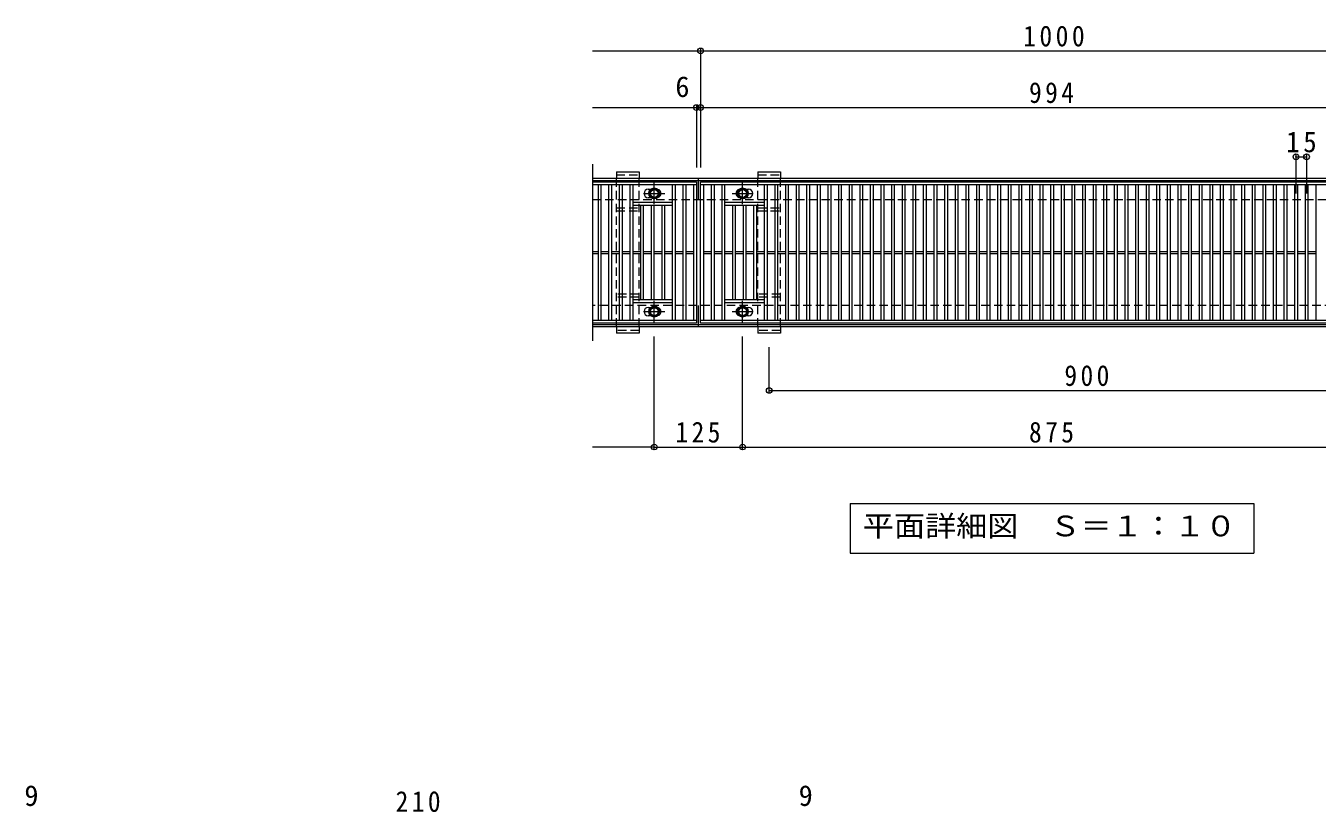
# Model space of a CAD drawing. Units: millimetres at full size, with parts at other scales. Extents: x -342 to 368, y -392 to 303.
# Drawn here: x -279.3 to 86, y 80.9 to 303.2 of the extents above; entities that cross this region are included whole.
import ezdxf
from ezdxf.enums import TextEntityAlignment as Align

# ---------------------------------------------------------------- set-up
doc = ezdxf.new("R2010")
doc.units = ezdxf.units.MM
doc.header["$LTSCALE"] = 2
doc.header["$PDMODE"] = 32
doc.header["$PDSIZE"] = 1.6
doc.linetypes.add('CHAIN1', pattern=[8, 5, -1, 1, -1])
doc.linetypes.add('DASHED1', pattern=[1.8, 1.2, -0.6])
for name, color, linetype, lineweight in [('C-1_躯体', 2, 'Continuous', 9), ('C-2_仕上', 3, 'Continuous', 9), ('C-4_文字', 7, 'Continuous', 9), ('C-5_建具', 7, 'Continuous', 9), ('C-8_ハッチ', 3, 'DASHED1', 9), ('C-B_衛生陶器', 2, 'Continuous', 9), ('D-4_文字', 7, 'Continuous', 9)]:
    doc.layers.add(name, color=color, linetype=linetype, lineweight=lineweight)
doc.styles.add('ＭＳ ゴシック', font='')
doc.styles.get('ＭＳ ゴシック').set_extended_font_data('MS Gothic')

msp = doc.modelspace()

# ---------------------------------------------------------------- linework, layer by layer
at = {"layer": 'C-1_躯体'}
for p, q in [((-119.021, 260.15), (140.979, 260.15)), ((-119.021, 259.55), (140.979, 259.55)), ((-89.021, 254.15), (-89.021, 260.15)), ((-89.021, 218.15), (-89.021, 224.15)), ((140.979, 218.75), (-119.021, 218.75)), ((140.979, 218.15), (-119.021, 218.15))]:
    msp.add_line(p, q, dxfattribs=at)
at = {"layer": 'C-1_躯体', "linetype": 'DASHED1'}
for p, q in [((-119.021, 254.15), (140.979, 254.15)), ((140.979, 224.15), (-119.021, 224.15))]:
    msp.add_line(p, q, dxfattribs=at)
at = {"layer": 'C-2_仕上'}
for p, q in [((-119.021, 264.15), (-119.021, 214.15)), ((-119.021, 259.15), (-89.621, 259.15)), ((-119.021, 258.35), (-89.621, 258.35)), ((-117.421, 258.35), (-117.421, 219.95)), ((-116.621, 258.35), (-116.621, 219.95)), ((-114.421, 258.35), (-114.421, 219.95)), ((-113.621, 258.35), (-113.621, 219.95)), ((-111.421, 258.35), (-111.421, 219.95)), ((-110.621, 258.35), (-110.621, 219.95)), ((-108.421, 258.35), (-108.421, 219.95)), ((-107.621, 258.35), (-107.621, 219.95)), ((-103.221, 257.05), (-102.502, 257.05)), ((-96.421, 258.35), (-96.421, 219.95)), ((-95.621, 258.35), (-95.621, 219.95)), ((-93.421, 258.35), (-93.421, 219.95)), ((-92.621, 258.35), (-92.621, 219.95)), ((-90.421, 258.35), (-90.421, 219.95)), ((-88.421, 258.35), (110.379, 258.35)), ((-87.621, 258.35), (-87.621, 219.95)), ((-85.421, 258.35), (-85.421, 219.95)), ((-84.621, 258.35), (-84.621, 219.95)), ((-82.421, 258.35), (-82.421, 219.95)), ((-81.621, 258.35), (-81.621, 219.95)), ((-75.54, 257.05), (-74.821, 257.05)), ((-70.421, 258.35), (-70.421, 219.95)), ((-69.621, 258.35), (-69.621, 219.95)), ((-67.421, 258.35), (-67.421, 219.95)), ((-66.621, 258.35), (-66.621, 219.95)), ((-64.421, 258.35), (-64.421, 219.95)), ((-63.621, 258.35), (-63.621, 219.95)), ((-61.421, 258.35), (-61.421, 219.95)), ((-60.621, 258.35), (-60.621, 219.95)), ((-58.421, 258.35), (-58.421, 219.95)), ((-57.621, 258.35), (-57.621, 219.95)), ((-55.421, 258.35), (-55.421, 219.95)), ((-54.621, 258.35), (-54.621, 219.95)), ((-52.421, 258.35), (-52.421, 219.95)), ((-51.621, 258.35), (-51.621, 219.95)), ((-49.421, 258.35), (-49.421, 219.95)), ((-48.621, 258.35), (-48.621, 219.95)), ((-46.421, 258.35), (-46.421, 219.95)), ((-45.621, 258.35), (-45.621, 219.95)), ((-43.421, 258.35), (-43.421, 219.95)), ((-42.621, 258.35), (-42.621, 219.95)), ((-40.421, 258.35), (-40.421, 219.95)), ((-39.621, 258.35), (-39.621, 219.95)), ((-37.421, 258.35), (-37.421, 219.95)), ((-36.621, 258.35), (-36.621, 219.95)), ((-34.421, 258.35), (-34.421, 219.95)), ((-33.621, 258.35), (-33.621, 219.95)), ((-31.421, 258.35), (-31.421, 219.95)), ((-30.621, 258.35), (-30.621, 219.95)), ((-28.421, 258.35), (-28.421, 219.95)), ((-27.621, 258.35), (-27.621, 219.95)), ((-25.421, 258.35), (-25.421, 219.95)), ((-24.621, 258.35), (-24.621, 219.95)), ((-22.421, 258.35), (-22.421, 219.95)), ((-21.621, 258.35), (-21.621, 219.95)), ((-19.421, 258.35), (-19.421, 219.95)), ((-18.621, 258.35), (-18.621, 219.95)), ((-16.421, 258.35), (-16.421, 219.95)), ((-15.621, 258.35), (-15.621, 219.95)), ((-13.421, 258.35), (-13.421, 219.95)), ((-12.621, 258.35), (-12.621, 219.95)), ((-10.421, 258.35), (-10.421, 219.95)), ((-9.621, 258.35), (-9.621, 219.95)), ((-7.421, 258.35), (-7.421, 219.95)), ((-6.621, 258.35), (-6.621, 219.95)), ((-4.421, 258.35), (-4.421, 219.95)), ((-3.621, 258.35), (-3.621, 219.95)), ((-1.421, 258.35), (-1.421, 219.95)), ((-0.621, 258.35), (-0.621, 219.95)), ((1.579, 258.35), (1.579, 219.95)), ((2.379, 258.35), (2.379, 219.95)), ((4.579, 258.35), (4.579, 219.95)), ((5.379, 258.35), (5.379, 219.95)), ((7.579, 258.35), (7.579, 219.95)), ((8.379, 258.35), (8.379, 219.95)), ((10.579, 258.35), (10.579, 219.95)), ((11.379, 258.35), (11.379, 219.95)), ((13.579, 258.35), (13.579, 219.95)), ((14.379, 258.35), (14.379, 219.95)), ((16.579, 258.35), (16.579, 219.95)), ((17.379, 258.35), (17.379, 219.95)), ((19.579, 258.35), (19.579, 219.95)), ((20.379, 258.35), (20.379, 219.95)), ((22.579, 258.35), (22.579, 219.95)), ((23.379, 258.35), (23.379, 219.95)), ((25.579, 258.35), (25.579, 219.95)), ((26.379, 258.35), (26.379, 219.95)), ((28.579, 258.35), (28.579, 219.95)), ((29.379, 258.35), (29.379, 219.95)), ((31.579, 258.35), (31.579, 219.95)), ((32.379, 258.35), (32.379, 219.95)), ((34.579, 258.35), (34.579, 219.95)), ((35.379, 258.35), (35.379, 219.95)), ((37.579, 258.35), (37.579, 219.95)), ((38.379, 258.35), (38.379, 219.95)), ((40.579, 258.35), (40.579, 219.95)), ((41.379, 258.35), (41.379, 219.95)), ((43.579, 258.35), (43.579, 219.95)), ((44.379, 258.35), (44.379, 219.95)), ((46.579, 258.35), (46.579, 219.95)), ((47.379, 258.35), (47.379, 219.95)), ((49.579, 258.35), (49.579, 219.95)), ((50.379, 258.35), (50.379, 219.95)), ((52.579, 258.35), (52.579, 219.95)), ((53.379, 258.35), (53.379, 219.95)), ((55.579, 258.35), (55.579, 219.95)), ((56.379, 258.35), (56.379, 219.95)), ((58.579, 258.35), (58.579, 219.95)), ((59.379, 258.35), (59.379, 219.95)), ((61.579, 258.35), (61.579, 219.95)), ((62.379, 258.35), (62.379, 219.95)), ((64.579, 258.35), (64.579, 219.95)), ((65.379, 258.35), (65.379, 219.95)), ((67.579, 258.35), (67.579, 219.95)), ((68.379, 258.35), (68.379, 219.95)), ((70.579, 258.35), (70.579, 219.95)), ((71.379, 258.35), (71.379, 219.95)), ((73.579, 258.35), (73.579, 219.95)), ((74.379, 258.35), (74.379, 219.95)), ((76.579, 258.35), (76.579, 219.95)), ((77.379, 258.35), (77.379, 219.95)), ((79.579, 258.35), (79.579, 219.95)), ((80.379, 258.35), (80.379, 219.95)), ((82.579, 258.35), (82.579, 219.95)), ((83.379, 258.35), (83.379, 219.95)), ((85.579, 258.35), (85.579, 219.95)), ((-107.621, 253.35), (-96.421, 253.35)), ((-107.621, 252.55), (-96.421, 252.55)), ((-105.421, 252.55), (-105.421, 225.75)), ((-104.621, 252.55), (-104.621, 225.75)), ((-102.502, 254.65), (-103.221, 254.65)), ((-102.421, 252.55), (-102.421, 225.75)), ((-101.621, 252.55), (-101.621, 225.75)), ((-99.421, 252.55), (-99.421, 225.75)), ((-98.621, 252.55), (-98.621, 225.75)), ((-81.621, 253.35), (-70.421, 253.35)), ((-81.621, 252.55), (-70.421, 252.55)), ((-79.421, 252.55), (-79.421, 225.75)), ((-78.621, 252.55), (-78.621, 225.75)), ((-76.421, 252.55), (-76.421, 225.75)), ((-75.621, 252.55), (-75.621, 225.75)), ((-74.821, 254.65), (-75.54, 254.65)), ((-73.421, 252.55), (-73.421, 225.75)), ((-72.621, 252.55), (-72.621, 225.75)), ((-119.021, 239.45), (-117.421, 239.45)), ((-119.021, 238.85), (-117.421, 238.85)), ((-116.621, 239.45), (-114.421, 239.45)), ((-116.621, 238.85), (-114.421, 238.85)), ((-113.621, 239.45), (-111.421, 239.45)), ((-113.621, 238.85), (-111.421, 238.85)), ((-110.621, 239.45), (-108.421, 239.45)), ((-110.621, 238.85), (-108.421, 238.85)), ((-107.621, 239.45), (-105.421, 239.45)), ((-107.621, 238.85), (-105.421, 238.85)), ((-104.621, 239.45), (-102.421, 239.45)), ((-104.621, 238.85), (-102.421, 238.85)), ((-101.621, 239.45), (-99.421, 239.45)), ((-101.621, 238.85), (-99.421, 238.85)), ((-98.621, 239.45), (-96.421, 239.45)), ((-98.621, 238.85), (-96.421, 238.85)), ((-95.621, 239.45), (-93.421, 239.45)), ((-95.621, 238.85), (-93.421, 238.85)), ((-92.621, 239.45), (-90.421, 239.45)), ((-92.621, 238.85), (-90.421, 238.85)), ((-87.621, 239.45), (-85.421, 239.45)), ((-87.621, 238.85), (-85.421, 238.85)), ((-84.621, 239.45), (-82.421, 239.45)), ((-84.621, 238.85), (-82.421, 238.85)), ((-81.621, 239.45), (-79.421, 239.45)), ((-81.621, 238.85), (-79.421, 238.85)), ((-78.621, 239.45), (-76.421, 239.45)), ((-78.621, 238.85), (-76.421, 238.85)), ((-75.621, 239.45), (-73.421, 239.45)), ((-75.621, 238.85), (-73.421, 238.85)), ((-72.621, 239.45), (-70.421, 239.45)), ((-72.621, 238.85), (-70.421, 238.85)), ((-69.621, 239.45), (-67.421, 239.45)), ((-69.621, 238.85), (-67.421, 238.85)), ((-66.621, 239.45), (-64.421, 239.45)), ((-66.621, 238.85), (-64.421, 238.85)), ((-63.621, 239.45), (-61.421, 239.45)), ((-63.621, 238.85), (-61.421, 238.85)), ((-60.621, 239.45), (-58.421, 239.45)), ((-60.621, 238.85), (-58.421, 238.85)), ((-57.621, 239.45), (-55.421, 239.45)), ((-57.621, 238.85), (-55.421, 238.85)), ((-54.621, 239.45), (-52.421, 239.45)), ((-54.621, 238.85), (-52.421, 238.85)), ((-51.621, 239.45), (-49.421, 239.45)), ((-51.621, 238.85), (-49.421, 238.85)), ((-48.621, 239.45), (-46.421, 239.45)), ((-48.621, 238.85), (-46.421, 238.85)), ((-45.621, 239.45), (-43.421, 239.45)), ((-45.621, 238.85), (-43.421, 238.85)), ((-42.621, 239.45), (-40.421, 239.45)), ((-42.621, 238.85), (-40.421, 238.85)), ((-39.621, 239.45), (-37.421, 239.45)), ((-39.621, 238.85), (-37.421, 238.85)), ((-36.621, 239.45), (-34.421, 239.45)), ((-36.621, 238.85), (-34.421, 238.85)), ((-33.621, 239.45), (-31.421, 239.45)), ((-33.621, 238.85), (-31.421, 238.85)), ((-30.621, 239.45), (-28.421, 239.45)), ((-30.621, 238.85), (-28.421, 238.85)), ((-27.621, 239.45), (-25.421, 239.45)), ((-27.621, 238.85), (-25.421, 238.85)), ((-24.621, 239.45), (-22.421, 239.45)), ((-24.621, 238.85), (-22.421, 238.85)), ((-21.621, 239.45), (-19.421, 239.45)), ((-21.621, 238.85), (-19.421, 238.85)), ((-18.621, 239.45), (-16.421, 239.45)), ((-18.621, 238.85), (-16.421, 238.85)), ((-15.621, 239.45), (-13.421, 239.45)), ((-15.621, 238.85), (-13.421, 238.85)), ((-12.621, 239.45), (-10.421, 239.45)), ((-12.621, 238.85), (-10.421, 238.85)), ((-9.621, 239.45), (-7.421, 239.45)), ((-9.621, 238.85), (-7.421, 238.85)), ((-6.621, 239.45), (-4.421, 239.45)), ((-6.621, 238.85), (-4.421, 238.85)), ((-3.621, 239.45), (-1.421, 239.45)), ((-3.621, 238.85), (-1.421, 238.85)), ((-0.621, 239.45), (1.579, 239.45)), ((-0.621, 238.85), (1.579, 238.85)), ((2.379, 239.45), (4.579, 239.45)), ((2.379, 238.85), (4.579, 238.85)), ((5.379, 239.45), (7.579, 239.45)), ((5.379, 238.85), (7.579, 238.85)), ((8.379, 239.45), (10.579, 239.45)), ((8.379, 238.85), (10.579, 238.85)), ((11.379, 239.45), (13.579, 239.45)), ((11.379, 238.85), (13.579, 238.85)), ((14.379, 239.45), (16.579, 239.45)), ((14.379, 238.85), (16.579, 238.85)), ((17.379, 239.45), (19.579, 239.45)), ((17.379, 238.85), (19.579, 238.85)), ((20.379, 239.45), (22.579, 239.45)), ((20.379, 238.85), (22.579, 238.85)), ((23.379, 239.45), (25.579, 239.45)), ((23.379, 238.85), (25.579, 238.85)), ((26.379, 239.45), (28.579, 239.45)), ((26.379, 238.85), (28.579, 238.85)), ((29.379, 239.45), (31.579, 239.45)), ((29.379, 238.85), (31.579, 238.85)), ((32.379, 239.45), (34.579, 239.45)), ((32.379, 238.85), (34.579, 238.85)), ((35.379, 239.45), (37.579, 239.45)), ((35.379, 238.85), (37.579, 238.85)), ((38.379, 239.45), (40.579, 239.45)), ((38.379, 238.85), (40.579, 238.85)), ((41.379, 239.45), (43.579, 239.45)), ((41.379, 238.85), (43.579, 238.85)), ((44.379, 239.45), (46.579, 239.45)), ((44.379, 238.85), (46.579, 238.85)), ((47.379, 239.45), (49.579, 239.45)), ((47.379, 238.85), (49.579, 238.85)), ((50.379, 239.45), (52.579, 239.45)), ((50.379, 238.85), (52.579, 238.85)), ((53.379, 239.45), (55.579, 239.45)), ((53.379, 238.85), (55.579, 238.85)), ((56.379, 239.45), (58.579, 239.45)), ((56.379, 238.85), (58.579, 238.85)), ((59.379, 239.45), (61.579, 239.45)), ((59.379, 238.85), (61.579, 238.85)), ((62.379, 239.45), (64.579, 239.45)), ((62.379, 238.85), (64.579, 238.85)), ((65.379, 239.45), (67.579, 239.45)), ((65.379, 238.85), (67.579, 238.85)), ((68.379, 239.45), (70.579, 239.45)), ((68.379, 238.85), (70.579, 238.85)), ((71.379, 239.45), (73.579, 239.45)), ((71.379, 238.85), (73.579, 238.85)), ((74.379, 239.45), (76.579, 239.45)), ((74.379, 238.85), (76.579, 238.85)), ((77.379, 239.45), (79.579, 239.45)), ((77.379, 238.85), (79.579, 238.85)), ((80.379, 239.45), (82.579, 239.45)), ((80.379, 238.85), (82.579, 238.85)), ((83.379, 239.45), (85.579, 239.45)), ((83.379, 238.85), (85.579, 238.85)), ((-96.421, 225.75), (-107.621, 225.75)), ((-96.421, 224.95), (-107.621, 224.95)), ((-103.221, 223.65), (-102.502, 223.65)), ((-70.421, 225.75), (-81.621, 225.75)), ((-70.421, 224.95), (-81.621, 224.95)), ((-75.54, 223.65), (-74.821, 223.65)), ((-89.621, 219.95), (-119.021, 219.95)), ((-102.502, 221.25), (-103.221, 221.25)), ((110.379, 219.95), (-88.421, 219.95)), ((-74.821, 221.25), (-75.54, 221.25))]:
    msp.add_line(p, q, dxfattribs=at)
msp.add_lwpolyline([(-89.621, 259.15), (-89.621, 219.15), (-119.021, 219.15)], dxfattribs=at)
msp.add_lwpolyline([(-88.421, 259.15), (110.379, 259.15), (110.379, 219.15), (-88.421, 219.15)], close=True, dxfattribs=at)
for centre, start, end in [((-103.221, 255.85), 90, 180), ((-103.221, 255.85), 180, 270), ((-100.821, 255.85), 0, 73.66518), ((-100.821, 255.85), 286.33482, 0), ((-77.221, 255.85), 106.33482, 180), ((-77.221, 255.85), 180, 253.66518), ((-74.821, 255.85), 0, 90), ((-74.821, 255.85), 270, 0), ((-103.221, 222.45), 90, 180), ((-100.821, 222.45), 0, 73.66518), ((-77.221, 222.45), 106.33482, 180), ((-74.821, 222.45), 0, 90), ((-103.221, 222.45), 180, 270), ((-100.821, 222.45), 286.33482, 0), ((-77.221, 222.45), 180, 253.66518), ((-74.821, 222.45), 270, 0)]:
    msp.add_arc(centre, 1.2, start, end, dxfattribs=at)
at = {"layer": 'C-4_文字'}
for p, q in [((-119.021, 296.15), (-88.421, 296.15)), ((-88.421, 296.75), (-88.421, 263.15)), ((-88.421, 296.15), (111.579, 296.15)), ((-119.021, 280.15), (-89.621, 280.15)), ((-89.621, 280.75), (-89.621, 263.15)), ((-89.621, 280.15), (-88.421, 280.15)), ((-88.421, 280.15), (110.379, 280.15)), ((79.979, 266.81), (79.979, 255.803)), ((82.979, 266.81), (82.979, 255.803)), ((79.979, 266.21), (82.979, 266.21)), ((-101.521, 183.55), (-101.521, 215.45)), ((-76.521, 183.55), (-76.521, 215.45)), ((-69.021, 199.55), (-69.021, 212.35)), ((-69.021, 200.15), (110.979, 200.15)), ((-101.521, 184.15), (-119.021, 184.15)), ((-101.521, 184.15), (-76.521, 184.15)), ((-76.521, 184.15), (98.479, 184.15))]:
    msp.add_line(p, q, dxfattribs=at)
for p in [(-88.421, 296.15), (-89.621, 280.15), (-88.421, 280.15), (79.979, 266.21), (82.979, 266.21), (-69.021, 200.15), (-101.521, 184.15), (-76.521, 184.15)]:
    msp.add_point(p, dxfattribs=at)
at = {"layer": 'C-5_建具'}
for p, q in [((-46.121, 168.15), (68.079, 168.15)), ((-46.121, 168.15), (-46.121, 154.15)), ((68.079, 168.15), (68.079, 154.15)), ((-46.121, 154.15), (68.079, 154.15))]:
    msp.add_line(p, q, dxfattribs=at)
at = {"layer": 'C-8_ハッチ', "linetype": 'Continuous'}
for p, q in [((-112.221, 261.95), (-105.821, 261.95)), ((-112.221, 261.95), (-112.221, 260.15)), ((-105.821, 261.95), (-105.821, 260.15)), ((-72.221, 261.95), (-65.821, 261.95)), ((-72.221, 261.95), (-72.221, 260.15)), ((-65.821, 261.95), (-65.821, 260.15)), ((-112.221, 218.15), (-112.221, 216.35)), ((-105.821, 216.35), (-112.221, 216.35)), ((-105.821, 218.15), (-105.821, 216.35)), ((-72.221, 218.15), (-72.221, 216.35)), ((-65.821, 216.35), (-72.221, 216.35)), ((-65.821, 218.15), (-65.821, 216.35))]:
    msp.add_line(p, q, dxfattribs=at)
at = {"layer": 'C-8_ハッチ'}
for p, q in [((-112.221, 261.15), (-105.821, 261.15)), ((-112.221, 218.15), (-112.221, 260.15)), ((-105.821, 218.15), (-105.821, 260.15)), ((-72.221, 261.15), (-65.821, 261.15)), ((-72.221, 218.15), (-72.221, 260.15)), ((-65.821, 218.15), (-65.821, 260.15)), ((-112.221, 251.75), (-105.821, 251.75)), ((-112.221, 250.95), (-105.821, 250.95)), ((-72.221, 251.75), (-65.821, 251.75)), ((-72.221, 250.95), (-65.821, 250.95)), ((-105.821, 227.35), (-112.221, 227.35)), ((-105.821, 226.55), (-112.221, 226.55)), ((-65.821, 227.35), (-72.221, 227.35)), ((-65.821, 226.55), (-72.221, 226.55)), ((-105.821, 217.15), (-112.221, 217.15)), ((-65.821, 217.15), (-72.221, 217.15))]:
    msp.add_line(p, q, dxfattribs=at)
at = {"layer": 'C-B_衛生陶器', "color": 7, "linetype": 'CHAIN1'}
for p, q in [((-104.521, 255.85), (-98.521, 255.85)), ((-101.521, 252.85), (-101.521, 258.85)), ((-79.521, 255.85), (-73.521, 255.85)), ((-76.521, 252.85), (-76.521, 258.85)), ((-101.521, 219.45), (-101.521, 225.45)), ((-76.521, 219.45), (-76.521, 225.45)), ((-104.521, 222.45), (-98.521, 222.45)), ((-79.521, 222.45), (-73.521, 222.45))]:
    msp.add_line(p, q, dxfattribs=at)
at = {"layer": 'C-B_衛生陶器'}
for points in [[(-102.82, 255.1), (-101.521, 254.35), (-100.222, 255.1), (-100.222, 256.6), (-101.521, 257.35), (-102.82, 256.6)], [(-77.82, 255.1), (-76.521, 254.35), (-75.222, 255.1), (-75.222, 256.6), (-76.521, 257.35), (-77.82, 256.6)], [(-102.82, 221.7), (-101.521, 220.95), (-100.222, 221.7), (-100.222, 223.2), (-101.521, 223.95), (-102.82, 223.2)], [(-77.82, 221.7), (-76.521, 220.95), (-75.222, 221.7), (-75.222, 223.2), (-76.521, 223.95), (-77.82, 223.2)]]:
    msp.add_lwpolyline(points, close=True, dxfattribs=at)
for centre, radius in [((-101.521, 255.85), 1.55), ((-101.521, 255.85), 1.3), ((-101.521, 255.85), 1.1), ((-76.521, 255.85), 1.55), ((-76.521, 255.85), 1.3), ((-76.521, 255.85), 1.1), ((-101.521, 222.45), 1.55), ((-101.521, 222.45), 1.3), ((-101.521, 222.45), 1.1), ((-76.521, 222.45), 1.55), ((-76.521, 222.45), 1.3), ((-76.521, 222.45), 1.1)]:
    msp.add_circle(centre, radius, dxfattribs=at)

# ---------------------------------------------------------------- texts
at = {"layer": 'C-4_文字', "color": 2, "style": 'ＭＳ ゴシック'}
msp.add_text('6', height=5.865, dxfattribs=at).set_placement((-95.55, 281.35), align=Align.BOTTOM_LEFT)
at = {"layer": 'C-4_文字', "color": 2, "char_height": 5.865, "attachment_point": 7, "style": 'ＭＳ ゴシック'}
for s, insert in [('\\T1.28;\\W0.9;1000', (2.829, 297.35)), ('\\T1.27;\\W0.9;994', (4.479, 281.35)), ('\\T1.27;\\W0.95;15', (77.229, 267.41)), ('\\T1.27;\\W0.9;900', (14.479, 201.35)), ('\\T1.27;\\W0.9;125', (-95.521, 185.35)), ('\\T1.27;\\W0.9;875', (4.479, 185.35))]:
    msp.add_mtext(s, dxfattribs=dict(at, insert=insert))
at = {"layer": 'C-5_建具', "color": 2, "style": 'ＭＳ ゴシック', "width": 1.1}
msp.add_text('平面詳細図\u3000Ｓ＝１：１０', height=5.865, dxfattribs=at).set_placement((-42.521, 157.15), align=Align.BOTTOM_LEFT)
at = {"layer": 'D-4_文字', "color": 2, "style": 'ＭＳ ゴシック'}
for p in [(-279.679, 80.926), (-60.679, 80.926)]:
    msp.add_text('9', height=5.865, dxfattribs=at).set_placement(p, align=Align.BOTTOM_LEFT)
at = {"layer": 'D-4_文字', "color": 2, "insert": (-174.679, 80.926), "char_height": 5.865, "attachment_point": 7, "style": 'ＭＳ ゴシック'}
msp.add_mtext('\\T1.27;\\W0.9;210', dxfattribs=at)

doc.saveas('drawing.dxf')
